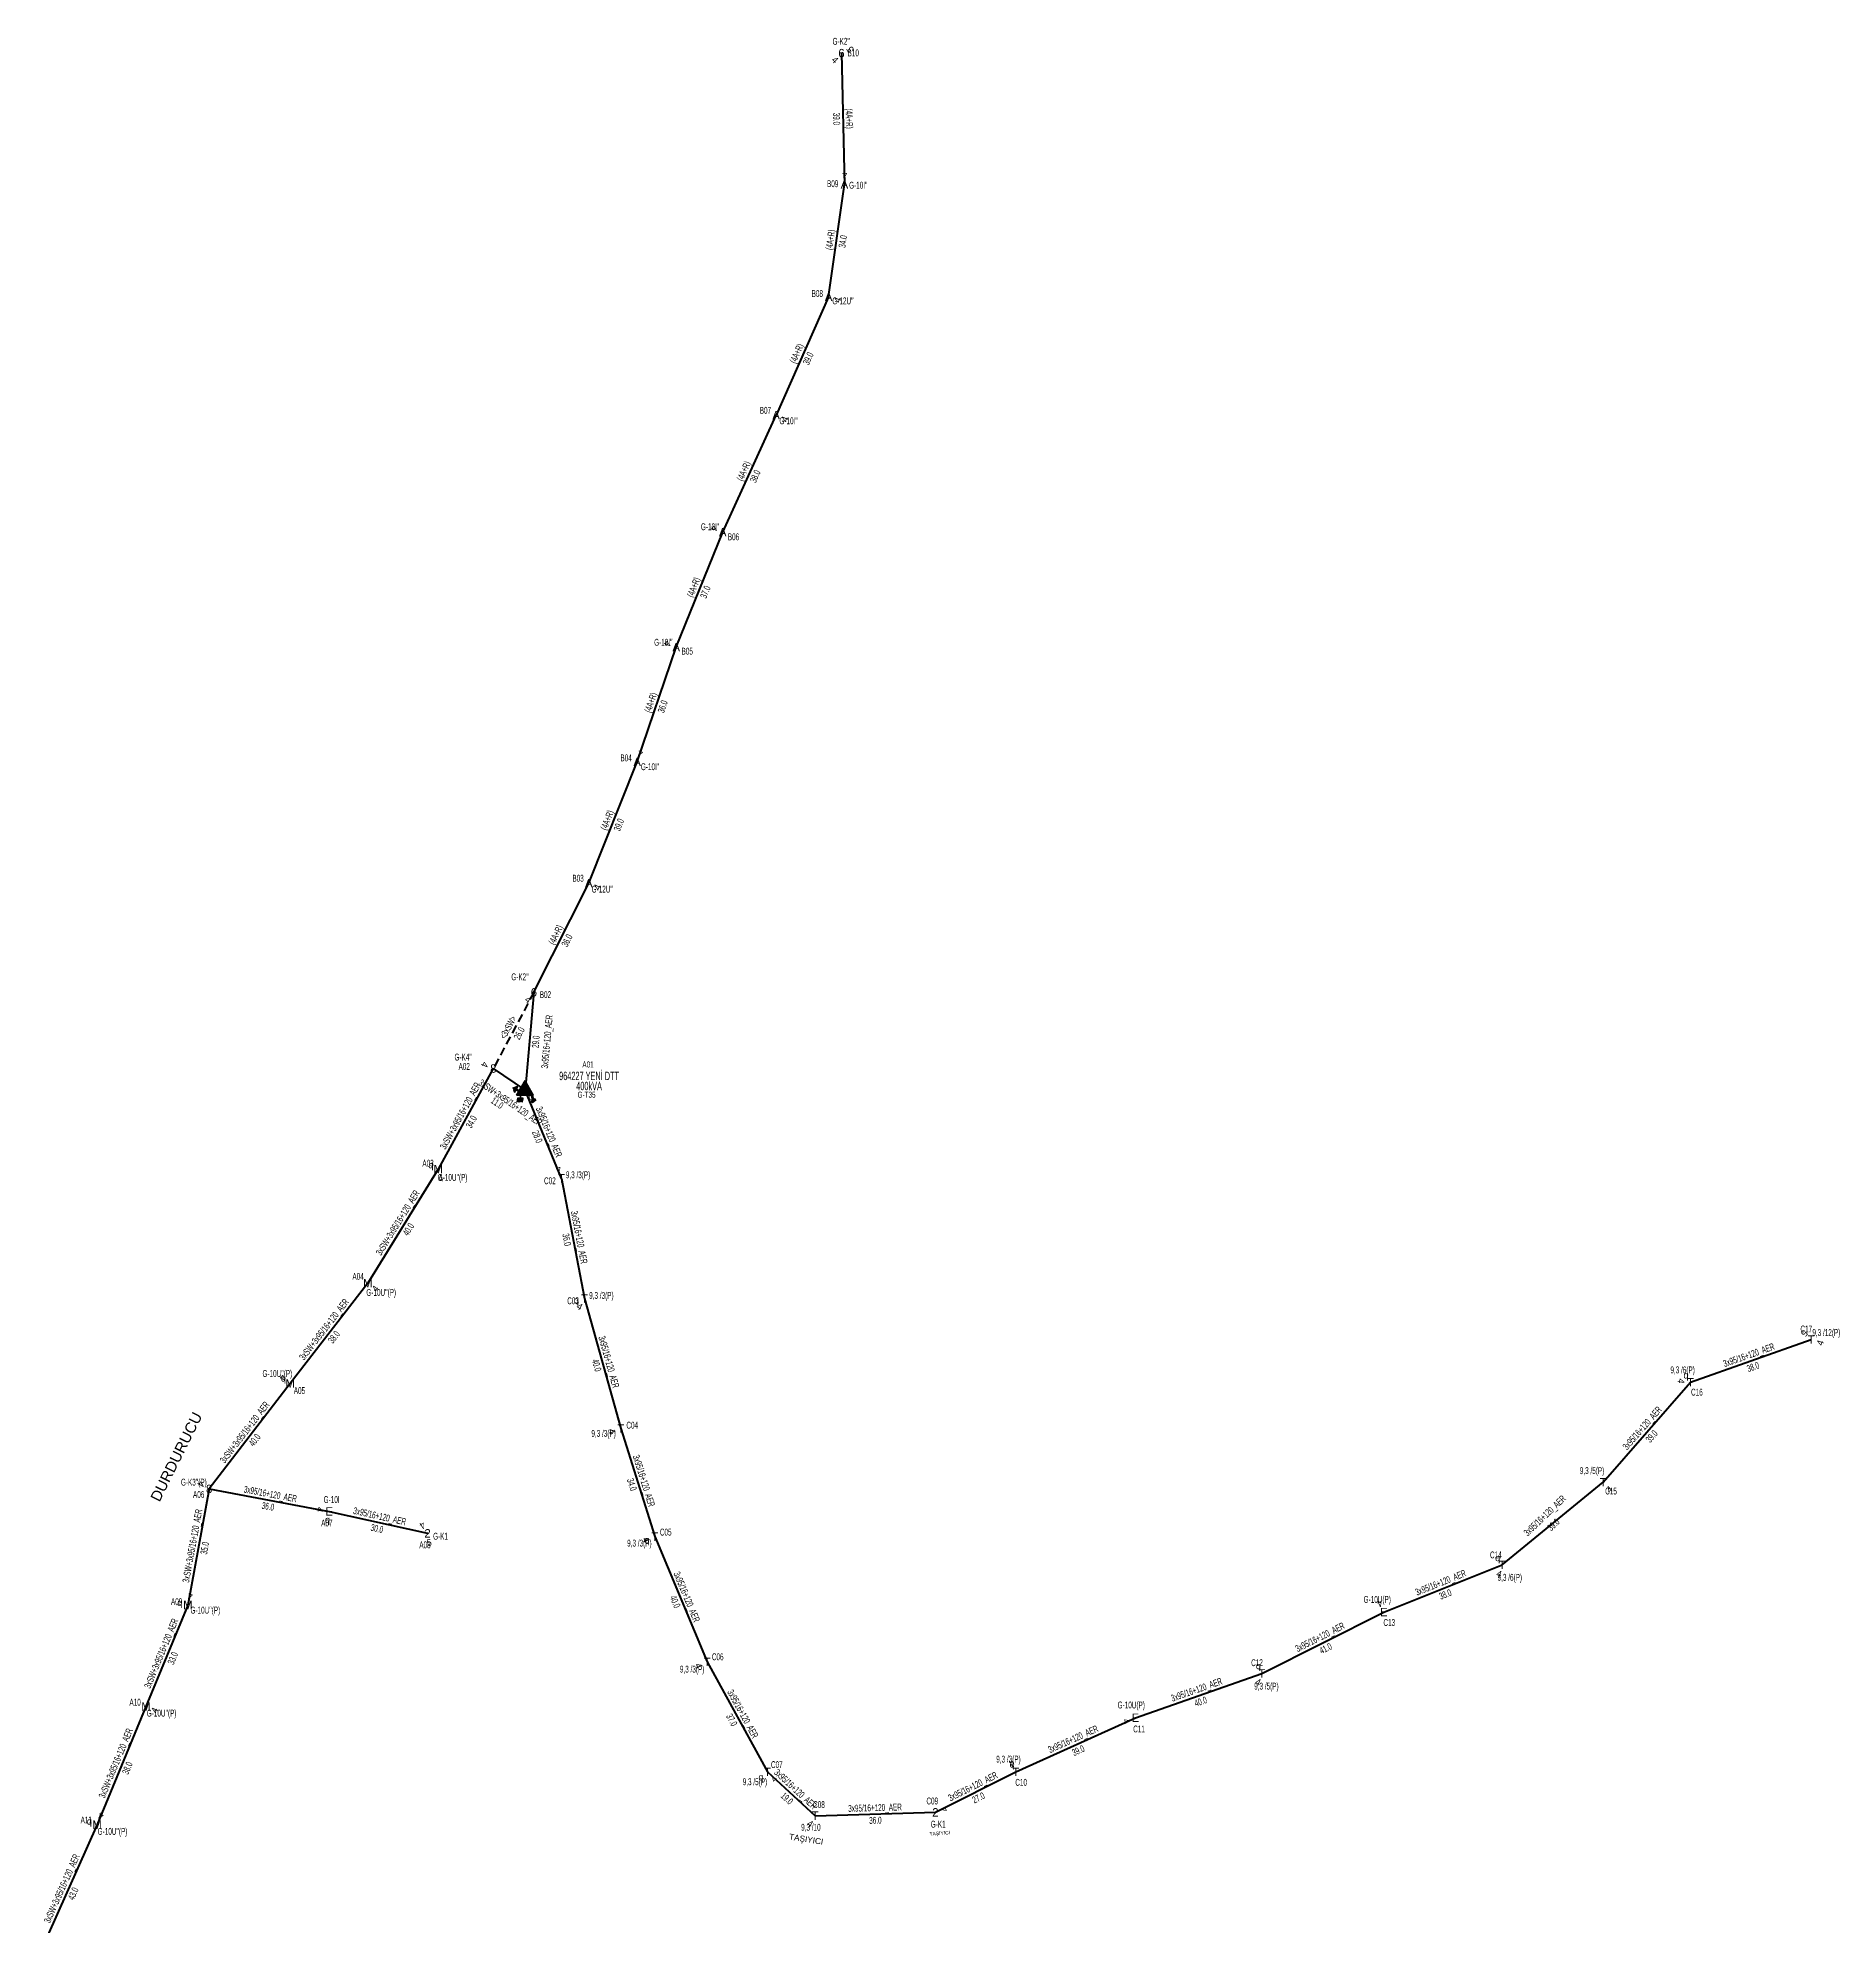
# Model space of a CAD drawing. Header units: millimetres. Extents: x 533048 to 542367, y 4141668 to 4149433.
# Drawn here: x 536689 to 537224, y 4144454 to 4145016 of the extents above; entities that cross this region are included whole.
import ezdxf
from ezdxf.enums import TextEntityAlignment as Align

# ---------------------------------------------------------------- set-up
doc = ezdxf.new("R2010")
doc.units = ezdxf.units.MM
doc.linetypes.add('DASHED', pattern=[3.75, 2.5, -1.25])
doc.layers.add('DIREK_AG_TADILAT_BYSK', color=3, linetype='Continuous')
for name, color, linetype, lineweight in [('DIREK_AG_YENI', 108, 'Continuous', 25), ('DIREK_OG_MEVCUT', 16, 'Continuous', 25), ('DIREK_OG_YENI', 10, 'Continuous', 25), ('HAT_AG_HAVAI_MEVCUT', 126, 'Continuous', 50), ('HAT_AG_HAVAI_YENI', 3, 'Continuous', 50), ('HAT_OG_HAVAI_ILERDE', 1, 'DASHED', 70), ('HAT_OG_HAVAI_YENI', 1, 'Continuous', 70), ('KULLANICI', 1, 'Continuous', 25), ('TRAFO_TADILAT_BYSK', 5, 'Continuous', 30), ('TRAFO_YENI', 5, 'Continuous', 30)]:
    doc.layers.add(name, color=color, linetype=linetype, lineweight=lineweight)
doc.styles.add('Direk', font='B_CAD')
doc.styles.get("Standard").update_dxf_attribs({"font": 'Arial'})

# ---------------------------------------------------------------- blocks, each defined once
blk = doc.blocks.new('YENI_DIREK')
h = blk.add_hatch(color=32)
h.paths.add_polyline_path([(-3.28, -0.5), (-3.07, -0.63), (-2.64, 0.1), (-1.87, -0.35), (-1.77, -0.17), (-2.54, 0.28), (-2.11, 1.01), (-2.33, 1.14)])
h.paths.add_polyline_path([(-3.42, -0.17), (-3.29, -0.25), (-2.57, 0.98), (-2.7, 1.06)])
h.paths.add_polyline_path([(-3.5, 0.29), (-3.37, 0.22), (-3.01, 0.82), (-3.14, 0.9)])
h.paths.add_polyline_path([(-3.41, 0.73), (-3.54, 0.81), (-3.62, 0.68), (-3.49, 0.61)])
h.paths.add_polyline_path([(-1.26, -1.44), (-1.46, -1.44), (-1.47, -2.34), (-2.22, -2.34), (-2.48, -3.47), (-2.38, -3.47), (-2.17, -2.54), (-1.87, -2.54), (-2.08, -3.47), (-1.98, -3.47), (-1.77, -2.54), (-1.47, -2.54), (-1.68, -3.48), (-1.58, -3.48), (-1.37, -2.54), (-1.07, -2.54), (-1.28, -3.48), (-1.18, -3.48), (-0.97, -2.54), (-0.67, -2.55), (-0.88, -3.48), (-0.78, -3.48), (-0.52, -2.35), (-1.27, -2.34)])
at = {"layer": 'TRAFO_YENI'}
for points in [[(2.31, -1.57), (2.08, -1.92), (2.04, -1.44), (1.9, -1.44), (1.98, -2.32), (2.21, -1.96), (2.27, -2.67), (2.06, -2.67), (2.36, -2.87), (2.36, -2.86), (2.6, -2.49), (2.41, -2.63)], [(2.31, -1.57), (2.08, -1.92), (2.04, -1.44), (1.9, -1.44), (1.98, -2.32), (2.21, -1.96), (2.27, -2.67), (2.06, -2.67), (2.36, -2.87), (1.94, -3.19), (2.16, -3.79), (2.22, -3.74), (2.04, -3.26), (2.22, -3.13), (2.4, -3.6), (2.46, -3.56), (2.28, -3.08), (2.46, -2.94), (2.64, -3.42), (2.69, -3.38), (2.51, -2.9), (2.69, -2.76), (2.87, -3.24), (2.93, -3.2), (2.75, -2.72), (2.93, -2.58), (3.11, -3.06), (3.17, -3.01), (2.95, -2.42), (2.36, -2.86), (2.6, -2.49), (2.41, -2.63)], [(2.93, -2.58), (3.11, -3.06), (3.17, -3.01), (2.95, -2.42), (2.36, -2.86), (2.6, -2.49), (2.41, -2.63), (2.31, -1.57), (2.08, -1.92), (2.04, -1.44), (1.9, -1.44), (1.98, -2.32), (2.21, -1.96), (2.27, -2.67), (2.06, -2.67), (2.36, -2.87), (1.94, -3.19), (2.16, -3.79), (2.22, -3.74), (2.04, -3.26), (2.22, -3.13), (2.4, -3.6), (2.46, -3.56), (2.28, -3.08), (2.46, -2.94), (2.64, -3.42), (2.69, -3.38), (2.51, -2.9), (2.69, -2.76), (2.87, -3.24), (2.93, -3.2), (2.75, -2.72)]]:
    blk.add_hatch(color=32, dxfattribs=at).paths.add_polyline_path(points)
at = {"layer": 'TRAFO_TADILAT_BYSK', "color": 32, "flags": 128}
for points in [[(-3.49, 0.61), (-3.41, 0.73), (-3.54, 0.81), (-3.62, 0.68), (-3.49, 0.61)], [(-3.37, 0.22), (-3.01, 0.82), (-3.14, 0.9), (-3.5, 0.29), (-3.37, 0.22)], [(-3.29, -0.25), (-2.57, 0.98), (-2.7, 1.06), (-3.42, -0.17), (-3.29, -0.25)], [(-1.77, -0.17), (-2.54, 0.28), (-2.11, 1.01), (-2.33, 1.14), (-3.28, -0.5), (-3.07, -0.63), (-2.64, 0.1), (-1.87, -0.35), (-1.77, -0.17)], [(-1.26, -1.44), (-1.46, -1.44), (-1.47, -2.34), (-2.22, -2.34), (-2.48, -3.47), (-2.38, -3.47), (-2.17, -2.54), (-1.87, -2.54), (-2.08, -3.47), (-1.98, -3.47), (-1.77, -2.54), (-1.47, -2.54), (-1.68, -3.48), (-1.58, -3.48), (-1.37, -2.54), (-1.07, -2.54), (-1.28, -3.48), (-1.18, -3.48), (-0.97, -2.54), (-0.67, -2.55), (-0.88, -3.48), (-0.78, -3.48), (-0.52, -2.35), (-1.27, -2.34), (-1.26, -1.44)]]:
    blk.add_lwpolyline(points, dxfattribs=at)
at = {"layer": 'TRAFO_YENI', "linetype": 'Continuous'}
for p, q in [((-2.5, -1.44), (0, 2.89)), ((2.5, -1.44), (0, 2.89)), ((-2.5, -1.44), (2.5, -1.44))]:
    blk.add_line(p, q, dxfattribs=at)
at = {"layer": 'TRAFO_YENI', "color": 32, "flags": 128}
blk.add_lwpolyline([(1.9, -1.44), (2.04, -1.44), (2.08, -1.92), (2.31, -1.57), (2.41, -2.63), (2.6, -2.49), (2.36, -2.86), (2.95, -2.42), (3.17, -3.01), (3.11, -3.06), (2.93, -2.58), (2.75, -2.72), (2.93, -3.2), (2.87, -3.24), (2.69, -2.76), (2.51, -2.9), (2.69, -3.38), (2.64, -3.42), (2.46, -2.94), (2.28, -3.08), (2.46, -3.56), (2.4, -3.6), (2.22, -3.13), (2.04, -3.26), (2.22, -3.74), (2.16, -3.79), (1.94, -3.19), (2.36, -2.87), (2.06, -2.67), (2.27, -2.67), (2.21, -1.96), (1.98, -2.32), (1.9, -1.44)], dxfattribs=at)
at = {"layer": 'TRAFO_YENI', "linetype": 'Continuous'}
for points in [[(-2.5, -1.44), (0, -1.44), (0, 2.89)], [(0, -1.44), (0, 2.89), (2.5, -1.44)]]:
    blk.add_solid(points, dxfattribs=at)

msp = doc.modelspace()

# ---------------------------------------------------------------- linework, layer by layer
at = {"layer": 'HAT_AG_HAVAI_MEVCUT'}
for p, q in [((536927.651, 4145011.34), (536928.531651, 4144972.303974)), ((536923.825183, 4144938.877649), (536928.531651, 4144972.303974)), ((536923.825183, 4144938.877649), (536908.212869, 4144903.662316)), ((536892.323123, 4144868.865079), (536908.212869, 4144903.662316)), ((536878.494916, 4144834.689318), (536892.323123, 4144868.865079)), ((536866.880252, 4144800.522023), (536878.494916, 4144834.689318)), ((536852.48964, 4144764.494934), (536866.880252, 4144800.522023)), ((536836.161147, 4144732.03504), (536852.48964, 4144764.494934))]:
    msp.add_line(p, q, dxfattribs=at)
at = {"layer": 'HAT_AG_HAVAI_YENI'}
for p, q in [((536836.161147, 4144732.03504), (536833.519131, 4144702.872811)), ((536844.336, 4144676.675), (536833.519131, 4144702.872811)), ((536844.336, 4144676.675), (536851.246, 4144640.906)), ((536851.246, 4144640.906), (536862.057, 4144602.252)), ((537180.219467, 4144616.031467), (537216.14, 4144628.706)), ((537154.26046, 4144586.309921), (537180.219467, 4144616.031467)), ((536862.057, 4144602.252), (536872.142, 4144570.108)), ((536739.541, 4144584.292), (536775.271, 4144577.605)), ((537124.156, 4144561.695), (537154.26046, 4144586.309921)), ((536775.271, 4144577.605), (536804.519, 4144571.095)), ((536872.142, 4144570.108), (536887.687, 4144532.845)), ((537088.989402, 4144547.680811), (537124.156, 4144561.695)), ((537052.688, 4144529.424), (537088.989402, 4144547.680811)), ((536887.687, 4144532.845), (536905.659, 4144500.142)), ((537015.086089, 4144516.238711), (537052.688, 4144529.424)), ((536979.541, 4144500.16), (537015.086089, 4144516.238711)), ((536905.659, 4144500.142), (536919.784, 4144487.113)), ((536955.587, 4144488.11), (536979.541, 4144500.16)), ((536919.784, 4144487.113), (536955.587, 4144488.11))]:
    msp.add_line(p, q, dxfattribs=at)
at = {"layer": 'HAT_OG_HAVAI_ILERDE'}
msp.add_line((536836.161147, 4144732.03504), (536824.08, 4144709.328), dxfattribs=at)
at = {"layer": 'HAT_OG_HAVAI_YENI'}
for p, q in [((536824.08, 4144709.328), (536807.702, 4144679.426)), ((536824.08, 4144709.328), (536833.519131, 4144702.872811)), ((536807.702, 4144679.426), (536786.742, 4144645.519)), ((536786.742, 4144645.519), (536763.647, 4144615.686)), ((536763.647, 4144615.686), (536739.541, 4144584.292)), ((536739.541, 4144584.292), (536733.241, 4144549.771)), ((536733.241, 4144549.771), (536720.768, 4144519.543)), ((536720.768, 4144519.543), (536706.214, 4144484.45)), ((536706.214, 4144484.45), (536688.575625, 4144444.909744))]:
    msp.add_line(p, q, dxfattribs=at)

# ---------------------------------------------------------------- block references
at = {"layer": 'TRAFO_YENI'}
msp.add_blockref('YENI_DIREK', (536833.519131, 4144702.872811), dxfattribs=at)

# ---------------------------------------------------------------- texts
at = {"layer": 'DIREK_AG_TADILAT_BYSK', "color": 32, "style": 'Direk'}
for s, rotation, p in [('4', 197.195226, (536843.50824, 4144679.349848)), ('4', 328.223504, (536849.7715, 4144638.525695)), ('5', 227.82832, (537214.064818, 4144630.585792)), ('4', 430.328319, (537218.776584, 4144627.763436)), ('4', 262.894966, (537177.440968, 4144616.377795)), ('4', 286.124593, (536859.367152, 4144601.474364)), ('4', 400.116704, (537156.06463, 4144584.168667)), ('4', 290.005237, (536869.510948, 4144569.150103)), ('4', 341.835726, (537123.283121, 4144559.034533)), ('4', 294.181092, (536885.132685, 4144531.698058)), ('4', 336.765918, (537051.583432, 4144526.851078)), ('4', 402.681277, (536907.557175, 4144498.083619)), ('4', 205.408698, (536978.339598, 4144502.689156)), ('4', 328.888177, (536918.337212, 4144484.715751))]:
    msp.add_text(s, height=2, rotation=rotation, dxfattribs=at).set_placement(p, align=Align.MIDDLE_CENTER)
at = {"layer": 'DIREK_AG_TADILAT_BYSK', "width": 0.53}
for s, p in [('9,3 /3(P)', (536849.29951, 4144677.725962)), ('C02', (536840.911914, 4144675.949992)), ('C03', (536847.808241, 4144640.248873)), ('9,3 /3(P)', (536856.235502, 4144641.859743)), ('C17', (537214.642684, 4144631.869549)), ('9,3 /12(P)', (537220.614836, 4144630.823952)), ('9,3 /6(P)', (537177.863964, 4144619.709301)), ('C16', (537182.107115, 4144613.084132)), ('9,3 /3(P)', (536856.890039, 4144600.809784)), ('C04', (536865.410715, 4144603.253298)), ('9,3 /5(P)', (537150.923326, 4144589.741807)), ('C15', (537156.564263, 4144583.67506)), ('C05', (536875.373439, 4144571.452546)), ('9,3 /3(P)', (536867.539487, 4144568.192973)), ('C14', (537122.304198, 4144564.664988)), ('9,3 /6(P)', (537126.458057, 4144558.002877)), ('C06', (536890.840299, 4144534.363784)), ('C12', (537051.252764, 4144532.616193)), ('9,3 /3(P)', (536883.228133, 4144530.69739)), ('9,3 /5(P)', (537054.057257, 4144525.630243)), ('9,3 /3(P)', (536977.324389, 4144503.934785)), ('C07', (536908.415111, 4144502.299279)), ('9,3 /5(P)', (536901.905506, 4144497.204042)), ('C10', (536981.101446, 4144497.027109)), ('C08', (536920.954339, 4144490.411531)), ('9,3 /10', (536918.559836, 4144483.662764))]:
    msp.add_text(s, height=2.05, dxfattribs=at).set_placement(p, align=Align.MIDDLE_CENTER)
at = {"layer": 'DIREK_AG_TADILAT_BYSK', "style": 'Direk'}
for p in [(536844.336, 4144676.675), (536851.246, 4144640.906), (537216.14, 4144628.706), (537180.219467, 4144616.031467), (536862.057, 4144602.252), (537154.26046, 4144586.309921), (536872.142, 4144570.108), (537124.156, 4144561.695), (536887.687, 4144532.845), (537052.688, 4144529.424), (536905.659, 4144500.142), (536979.541, 4144500.16), (536919.784, 4144487.113)]:
    msp.add_text('T', height=2.5, dxfattribs=at).set_placement(p, align=Align.MIDDLE_CENTER)
at = {"layer": 'DIREK_AG_TADILAT_BYSK', "color": 4, "style": 'Direk'}
for p in [(536848.790458, 4144640.436623), (537178.871147, 4144618.136707), (536869.83383, 4144569.14761), (537122.833284, 4144563.81642), (537051.662831, 4144531.704138), (536903.69035, 4144498.601086), (536978.426396, 4144502.39778)]:
    msp.add_text('q', height=2, dxfattribs=at).set_placement(p, align=Align.MIDDLE_CENTER)
at = {"layer": 'DIREK_AG_YENI', "color": 32, "style": 'Direk'}
for s, rotation, p in [('4', 258.912562, (536772.523262, 4144578.143459)), ('4', 572.451698, (536803.016552, 4144573.457764)), ('5', 369.951698, (536805.00289, 4144568.337129)), ('4', 204.597981, (537087.823905, 4144550.226713)), ('4', 291.1268, (537012.474291, 4144515.229498)), ('4', 470.006482, (536958.218031, 4144489.067954))]:
    msp.add_text(s, height=2, rotation=rotation, dxfattribs=at).set_placement(p, align=Align.MIDDLE_CENTER)
at = {"layer": 'DIREK_AG_YENI', "width": 0.53}
for s, p in [('G-10I', (536775.995621, 4144581.143104)), ('A07', (536774.56876, 4144574.176172)), ('A08', (536803.758581, 4144567.678604)), ('G-K1', (536808.39407, 4144570.23249)), ('G-10U(P)', (537087.032793, 4144551.444511)), ('C13', (537090.603802, 4144544.575378)), ('G-10U(P)', (537013.857395, 4144520.03978)), ('C11', (537016.162617, 4144512.908382)), ('C09', (536954.666496, 4144491.486784)), ('G-K1', (536956.419197, 4144484.59215))]:
    msp.add_text(s, height=2.05, dxfattribs=at).set_placement(p, align=Align.MIDDLE_CENTER)
at = {"layer": 'DIREK_AG_YENI', "style": 'Direk'}
for s, p in [('E', (536775.271, 4144577.605)), ('2', (536804.519, 4144571.095)), ('E', (537088.989402, 4144547.680811)), ('E', (537015.086089, 4144516.238711)), ('2', (536955.587, 4144488.11))]:
    msp.add_text(s, height=2.5, dxfattribs=at).set_placement(p, align=Align.MIDDLE_CENTER)
at = {"layer": 'DIREK_AG_YENI', "color": 4, "style": 'Direk'}
msp.add_text('q', height=2, dxfattribs=at).set_placement((536774.7694, 4144575.155837), align=Align.MIDDLE_CENTER)
at = {"layer": 'DIREK_OG_MEVCUT', "width": 0.53}
for s, p in [("G-K2''", (536927.571762, 4145014.852349)), ('B10', (536931.15011, 4145011.41894)), ('B09', (536925.037672, 4144972.509176)), ("G-10I''", (536932.655147, 4144972.0618)), ('B08', (536920.46013, 4144939.840153)), ("G-12U''", (536928.085861, 4144937.658969)), ('B07', (536905.02111, 4144905.098517)), ("G-10I''", (536911.929951, 4144901.989733)), ("G-10I''", (536888.575262, 4144870.478097)), ('B06', (536895.538017, 4144867.481441)), ("G-10I''", (536874.659549, 4144836.115829)), ('B05', (536881.775361, 4144833.469203)), ('B04', (536863.597094, 4144801.734819)), ("G-10I''", (536870.71925, 4144799.1039)), ('B03', (536849.298194, 4144765.931829)), ("G-12U''", (536856.486683, 4144762.695332)), ("G-K2''", (536832.014649, 4144736.599855)), ('B02', (536839.585878, 4144731.313087))]:
    msp.add_text(s, height=2.05, dxfattribs=at).set_placement(p, align=Align.MIDDLE_CENTER)
at = {"layer": 'DIREK_OG_MEVCUT', "color": 32, "style": 'Direk'}
for s, rotation, p in [('4', 316.292372, (536925.71626, 4145009.31595)), ('5', 113.792373, (536930.213037, 4145012.469586)), ('4', 538.965622, (536928.582197, 4144975.103517)), ('4', 430.064177, (536926.457394, 4144937.92294)), ('4', 425.615177, (536910.763089, 4144902.506299)), ('4', 246.085252, (536889.763504, 4144870.000134)), ('4', 248.784384, (536875.884685, 4144835.702578)), ('4', 520.475556, (536867.816037, 4144803.161021)), ('4', 424.528552, (536855.01748, 4144763.290762)), ('4', 322.117911, (536834.441839, 4144729.825067))]:
    msp.add_text(s, height=2, rotation=rotation, dxfattribs=at).set_placement(p, align=Align.MIDDLE_CENTER)
at = {"layer": 'DIREK_OG_MEVCUT', "style": 'Direk'}
for s, p in [('6', (536927.651, 4145011.34)), ('A', (536928.531651, 4144972.303974)), ('A', (536923.825183, 4144938.877649)), ('A', (536908.212869, 4144903.662316)), ('A', (536892.323123, 4144868.865079)), ('A', (536878.494916, 4144834.689318)), ('A', (536866.880252, 4144800.522023)), ('A', (536852.48964, 4144764.494934)), ('6', (536836.161147, 4144732.03504))]:
    msp.add_text(s, height=2.5, dxfattribs=at).set_placement(p, align=Align.MIDDLE_CENTER)
at = {"layer": 'DIREK_OG_YENI', "width": 0.53}
for s, p in [("G-K4''", (536815.111766, 4144712.74396)), ('A02', (536815.429449, 4144709.948182)), ('A03', (536804.671885, 4144681.177686)), ("G-10U''(P)", (536811.969976, 4144676.958716)), ('A04', (536783.865674, 4144647.513179)), ("G-10U''(P)", (536790.733724, 4144642.751507)), ("G-10U''(P)", (536759.839359, 4144618.621666)), ('A05', (536766.418821, 4144613.548944)), ("G-K3''(P)", (536734.999269, 4144586.307536)), ('A06', (536736.446774, 4144582.656224)), ('A09', (536729.8831, 4144550.758172)), ("G-10U''(P)", (536738.429444, 4144548.245676)), ('A10', (536717.53381, 4144520.880914)), ("G-10U''(P)", (536725.412404, 4144517.621711)), ('A11', (536703.003513, 4144485.843833)), ("G-10U''(P)", (536710.814106, 4144482.452864))]:
    msp.add_text(s, height=2.05, dxfattribs=at).set_placement(p, align=Align.MIDDLE_CENTER)
at = {"layer": 'DIREK_OG_YENI', "color": 32, "style": 'Direk'}
for rotation, p in [(245.566721, (536821.530758, 4144710.486173)), (374.122686, (536808.385197, 4144676.710629)), (413.760573, (536789.00035, 4144643.86375)), (232.311515, (536761.43123, 4144617.39783)), (239.275127, (536737.134034, 4144585.722565)), (526.637471, (536733.888113, 4144552.495196)), (427.500551, (536723.354873, 4144518.471511)), (517.003422, (536707.307893, 4144487.027479))]:
    msp.add_text('4', height=2, rotation=rotation, dxfattribs=at).set_placement(p, align=Align.MIDDLE_CENTER)
at = {"layer": 'DIREK_OG_YENI', "style": 'Direk'}
for s, p in [('8', (536824.08, 4144709.328)), ('M', (536807.702, 4144679.426)), ('M', (536786.742, 4144645.519)), ('M', (536763.647, 4144615.686)), ('8', (536739.541, 4144584.292)), ('M', (536733.241, 4144549.771)), ('M', (536720.768, 4144519.543)), ('M', (536706.214, 4144484.45))]:
    msp.add_text(s, height=2.5, dxfattribs=at).set_placement(p, align=Align.MIDDLE_CENTER)
at = {"layer": 'DIREK_OG_YENI', "color": 4, "style": 'Direk'}
for p in [(536805.537632, 4144680.677204), (536761.667128, 4144617.212468), (536730.8425, 4144550.476123), (536703.920795, 4144485.445595)]:
    msp.add_text('q', height=2, dxfattribs=at).set_placement(p, align=Align.MIDDLE_CENTER)
at = {"layer": 'HAT_AG_HAVAI_MEVCUT', "lineweight": 30, "width": 0.53}
for s, rotation, p in [('39.0', 271.292371, (536927.241542, 4144991.802816, 268464.265825)), ('34.0', 81.98537, (536927.020115, 4144955.472299, 268464.265825)), ('39.0', 426.090444, (536916.796084, 4144920.925482, 268454.106434)), ('38.0', 65.456752, (536901.041197, 4144885.910624, 268454.106434)), ('37.0', 67.970744, (536886.196963, 4144851.458381, 268446.161561)), ('36.0', 71.225298, (536873.492357, 4144817.3321, 268439.247458)), ('39.0', 68.226323, (536860.474304, 4144782.193178, 268433.440126)), ('36.0', 63.29596, (536845.084732, 4144747.883012, 268426.24482))]:
    msp.add_text(s, height=2.05, rotation=rotation, dxfattribs=at).set_placement(p, align=Align.TOP_CENTER)
for rotation, p in [(271.292371, (536928.941109, 4144991.841158, 268464.265825)), (81.98537, (536925.336719, 4144955.709323, 268464.265825)), (426.090444, (536915.241968, 4144921.614482, 268454.106434)), (65.456752, (536899.494795, 4144886.61677, 268454.106434)), (67.970744, (536884.621076, 4144852.096016, 268446.161561)), (71.225298, (536871.882811, 4144817.879241, 268439.247458)), (68.226323, (536858.895588, 4144782.823778, 268433.440126)), (63.29596, (536843.566055, 4144748.646961, 268426.24482))]:
    msp.add_text('(4A+R)', height=2.05, rotation=rotation, dxfattribs=at).set_placement(p, align=Align.CENTER)
at = {"layer": 'HAT_AG_HAVAI_YENI', "lineweight": 30, "width": 0.53}
for rotation, p in [(444.823296, (536841.051973, 4144717.21922, 268416.759566)), (292.435343, (536839.71323, 4144690.0983, 268416.759566)), (280.93394, (536848.62557, 4144658.951726, 268425.623)), (285.625467, (536857.470084, 4144621.807799, 268431.028498)), (19.435351, (537197.896902, 4144623.170298, 268608.07)), (48.865809, (537166.599768, 4144601.729845, 268590.109734)), (287.419114, (536867.910517, 4144586.434309, 268436.071)), (349.399516, (536757.562366, 4144581.783994, 268387.6355)), (347.451696, (536790.079673, 4144575.179696, 268402.2595)), (43.644022, (537137.544195, 4144575.63865, 268576.052845)), (292.644426, (536880.698975, 4144551.803759, 268443.8435)), (21.727703, (537106.258034, 4144555.477516, 268562.078)), (26.699593, (537070.456971, 4144539.311583, 268544.494701)), (19.322765, (537033.605974, 4144523.633283, 268526.344185)), (298.791084, (536897.417924, 4144516.902875, 268452.8295)), (24.340192, (536996.963314, 4144508.973578, 268507.543045)), (317.311339, (536913.297812, 4144494.252291, 268459.892)), (26.704381, (536967.182351, 4144494.894002, 268489.7706)), (1.594722, (536937.662075, 4144488.461061))]:
    msp.add_text('3x95/16+120_AER', height=2.05, rotation=rotation, dxfattribs=at).set_placement(p, align=Align.CENTER)
for s, rotation, p in [('29.0', 444.823296, (536835.686672, 4144717.377232, 268416.759566)), ('28.0', 292.435343, (536838.141901, 4144689.449511, 268416.759566)), ('36.0', 280.93394, (536846.95643, 4144658.629274, 268425.623)), ('40.0', 285.625467, (536855.832911, 4144621.349908, 268431.028498)), ('38.0', 19.435351, (537198.462565, 4144621.567169, 268608.07)), ('39.0', 48.865809, (537167.880159, 4144600.611543, 268590.109734)), ('34.0', 287.419114, (536866.288478, 4144585.925398, 268436.071)), ('36.0', 349.399516, (536757.249634, 4144580.113006, 268387.6355)), ('30.0', 347.451696, (536789.710327, 4144573.520304, 268402.2595)), ('39.0', 43.644022, (537138.717494, 4144574.408459, 268576.052845)), ('40.0', 292.644426, (536879.130025, 4144551.149241, 268443.8435)), ('38.0', 21.727703, (537106.887368, 4144553.898295, 268562.078)), ('41.0', 26.699593, (537071.220802, 4144537.792846, 268544.494701)), ('40.0', 19.322765, (537034.168486, 4144522.029045, 268526.344185)), ('37.0', 298.791084, (536895.928076, 4144516.084125, 268452.8295)), ('39.0', 24.340192, (536997.663975, 4144507.424684, 268507.543045)), ('19.0', 317.311339, (536912.145188, 4144493.002709, 268459.892)), ('27.0', 26.704381, (536967.946309, 4144493.375329, 268489.7706)), ('36.0', 1.594722, (536937.709385, 4144486.761719))]:
    msp.add_text(s, height=2.05, rotation=rotation, dxfattribs=at).set_placement(p, align=Align.TOP_CENTER)
at = {"layer": 'HAT_OG_HAVAI_ILERDE', "lineweight": 30, "width": 0.53}
msp.add_text('<3xSW>', height=2.05, rotation=421.985745, dxfattribs=at).set_placement((536829.370284, 4144721.080646, 268412.040117), align=Align.CENTER)
msp.add_text('26.0', height=2.05, rotation=421.985745, dxfattribs=at).set_placement((536830.871097, 4144720.282171, 268412.040117), align=Align.TOP_CENTER)
at = {"layer": 'HAT_OG_HAVAI_YENI', "lineweight": 30, "width": 0.53}
for rotation, p in [(421.288961, (536815.145621, 4144694.785222, 268403.851)), (325.632998, (536828.603882, 4144698.35669, 268416.759566)), (418.277242, (536796.498988, 4144662.919438, 268393.371)), (412.255015, (536774.522368, 4144631.122826, 268381.8235)), (412.481009, (536750.919821, 4144600.506671, 268369.7705)), (439.657475, (536735.554811, 4144567.184103, 268366.6205)), (427.577454, (536726.218763, 4144534.981219, 268360.384)), (427.474915, (536712.705845, 4144502.322125, 268353.107)), (425.958994, (536696.618546, 4144465.026154, 268344.287812))]:
    msp.add_text('3xSW+3x95/16+120_AER', height=2.05, rotation=rotation, dxfattribs=at).set_placement(p, align=Align.CENTER)
for s, rotation, p in [('11.0', 325.632998, (536825.832361, 4144699.932306, 268416.759566)), ('34.0', 421.288961, (536816.636612, 4144693.968555, 268403.851)), ('40.0', 418.277242, (536797.945012, 4144662.025562, 268393.371)), ('38.0', 412.255015, (536775.866632, 4144630.082174, 268381.8235)), ('40.0', 412.481009, (536752.268179, 4144599.471329, 268369.7705)), ('35.0', 439.657475, (536737.227189, 4144566.878897, 268366.6205)), ('33.0', 427.577454, (536727.790237, 4144534.332781, 268360.384)), ('38.0', 427.474915, (536714.276155, 4144501.670875, 268353.107)), ('43.0', 425.958994, (536698.171078, 4144464.33359, 268344.287812))]:
    msp.add_text(s, height=2.05, rotation=rotation, dxfattribs=at).set_placement(p, align=Align.TOP_CENTER)
at = {"layer": 'KULLANICI'}
for s, height, rotation, p in [('DURDURUCU', 3.1804, 63.5757, (536724.7749, 4144580.2172)), ('TAŞIYICI', 1.7594, 350.9807, (536911.959168, 4144480.05547)), ('TAŞIYICI', 1.050286, 3.9647, (536953.8769, 4144481.1587))]:
    msp.add_text(s, height=height, rotation=rotation, dxfattribs=at).set_placement(p)
at = {"layer": 'TRAFO_YENI', "width": 0.6}
for s, height, p in [('964227 YENİ DTT', 2.5, (536852.573779, 4144705.891808)), ('A01', 1.8, (536852.254943, 4144709.642495)), ('400kVA', 2.5, (536852.573779, 4144702.891808))]:
    msp.add_text(s, height=height, dxfattribs=at).set_placement(p, align=Align.CENTER)
at = {"layer": 'TRAFO_YENI', "color": 4, "style": 'Direk'}
msp.add_text('q', height=2, dxfattribs=at).set_placement((536835.286898, 4144701.105044), align=Align.MIDDLE_CENTER)
at = {"layer": 'TRAFO_YENI', "width": 0.6}
msp.add_text('G-T35', height=1.8, dxfattribs=at).set_placement((536851.839745, 4144702.453894), align=Align.TOP_CENTER)

doc.saveas('drawing.dxf')
